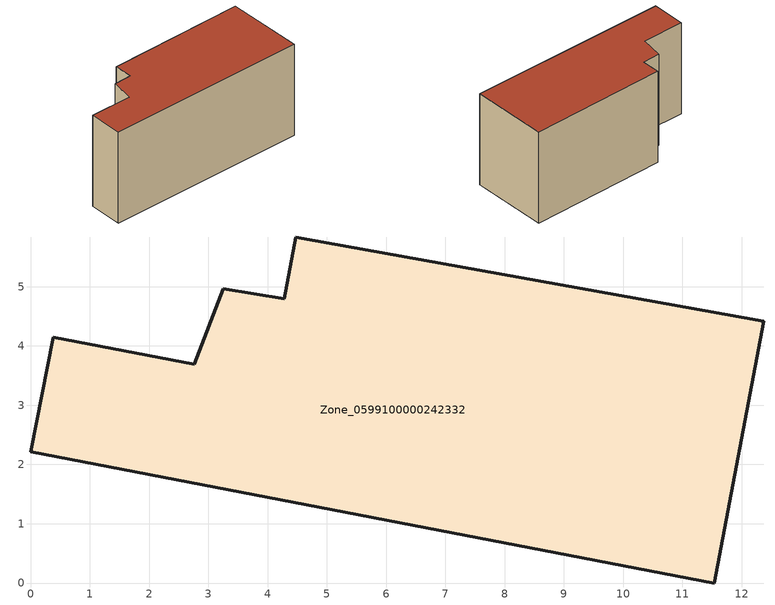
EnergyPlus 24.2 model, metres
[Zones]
Zone_0599100000242332
 floor ground (C_G): 11.53,0 0,2.22 0.38,4.14 2.76,3.69 3.25,4.97 4.28,4.8 4.47,5.84 12.37,4.42 z0
 wall outside (C_F): 4.47,5.84 4.28,4.8 3.25,4.97 2.76,3.69 0.38,4.14 0,2.22 11.53,0 12.37,4.42 4.47,5.84 z0:5.57
 roof outside (C_R): 0.38,4.14 0,2.22 11.53,0 12.37,4.42 4.47,5.84 4.28,4.8 3.25,4.97 2.76,3.69 z5.57
[BUILDING]
Pand.0599100000242332: North Axis=0; Terrain=City; Loads Convergence Tolerance Value=0.04; Temperature Convergence Tolerance Value=0.4; Solar Distribution=FullExterior; Maximum Number of Warmup Days=25; Minimum Number of Warmup Days=1
[Site:Location]
Rotterdam.The.Hague.AP_ZH_NLD Design_Conditions: Latitude=51.96; Longitude=4.45; Time Zone=1; Elevation=-4.5
[SITE:GROUNDTEMPERATURE:BUILDINGSURFACE]
18, 18, 18, 18, 18, 18, 18, 18, 18, 18, 18, 18
[MATERIAL] Thermal Absorptance=0.9; Solar Absorptance=0.7; Visible Absorptance=0.7
Name | Roughness | Thickness | Conductivity | Density | Specific Heat
G.TI.1946 | MediumSmooth | 0.15 | 1 | 540 | 1210
F.TI.1946 | Rough | 0.3 | 0.857143 | 1920 | 840
R.TI.1946 | MediumRough | 0.2 | 0.1 | 1500 | 1000
[CONSTRUCTION]
C_G: G.TI.1946
C_F: F.TI.1946
C_R: R.TI.1946
[ZONE]
Zone_0599100000242332: Type=1; Multiplier=1; Ceiling Height=Autocalculate; Volume=Autocalculate; Floor Area=autocalculate; Part of Total Floor Area=Yes
[ZONEINFILTRATION:DESIGNFLOWRATE]
Infil_Zone_0599100000242332: Zone or ZoneList or Space or SpaceList=Zone_0599100000242332; Schedule=AlwaysOn; Design Flow Rate Calculation Method=Flow/Area; Flow Rate per Floor Area=0.003; Constant Term Coefficient=1; Temperature Term Coefficient=0; Velocity Term Coefficient=0; Velocity Squared Term Coefficient=0
[HVACTEMPLATE:ZONE:IDEALLOADSAIRSYSTEM]
Zone_0599100000242332: Maximum Heating Supply Air Temperature=50; Minimum Cooling Supply Air Temperature=13; Maximum Heating Supply Air Humidity Ratio=0.0156; Minimum Cooling Supply Air Humidity Ratio=0.0077; Heating Limit=NoLimit; Cooling Limit=NoLimit; Dehumidification Control Type=ConstantSensibleHeatRatio; Cooling Sensible Heat Ratio=0.7; Dehumidification Setpoint=60; Humidification Control Type=None; Humidification Setpoint=30; Outdoor Air Method=None; Outdoor Air Flow Rate per Person=0.00944; Outdoor Air Flow Rate per Zone Floor Area=0; Outdoor Air Flow Rate per Zone=0; Demand Controlled Ventilation Type=None; Outdoor Air Economizer Type=NoEconomizer; Heat Recovery Type=None; Sensible Heat Recovery Effectiveness=0.7; Latent Heat Recovery Effectiveness=0.65
[ZONECONTROL:THERMOSTAT]
ThermostatControl_Zone_0599100000242332: Zone or ZoneList=Zone_0599100000242332; Control Type Schedule=DualSetpointControlType; Control 1=Thermostat_Zone_0599100000242332; Temperature Difference Between Cutout And Setpoint=0
[THERMOSTATSETPOINT:DUALSETPOINT]
Thermostat_Zone_0599100000242332: Heating Setpoint Temperature Schedule=HeatingSetpoint_Zone_0599100000242332; Cooling Setpoint Temperature Schedule=CoolingSetpoint_Zone_0599100000242332
[SCHEDULE:COMPACT]
HeatingSetpoint_Zone_0599100000242332: Through: 12/31, For: AllDays, Until: 24:00, 21
CoolingSetpoint_Zone_0599100000242332: Through: 12/31, For: AllDays, Until: 24:00, 24
DualSetpointControlType: Through: 12/31, For: AllDays, Until: 24:00, 4
AlwaysOn: Through: 12/31, For: AllDays, Until: 24:00, 1
